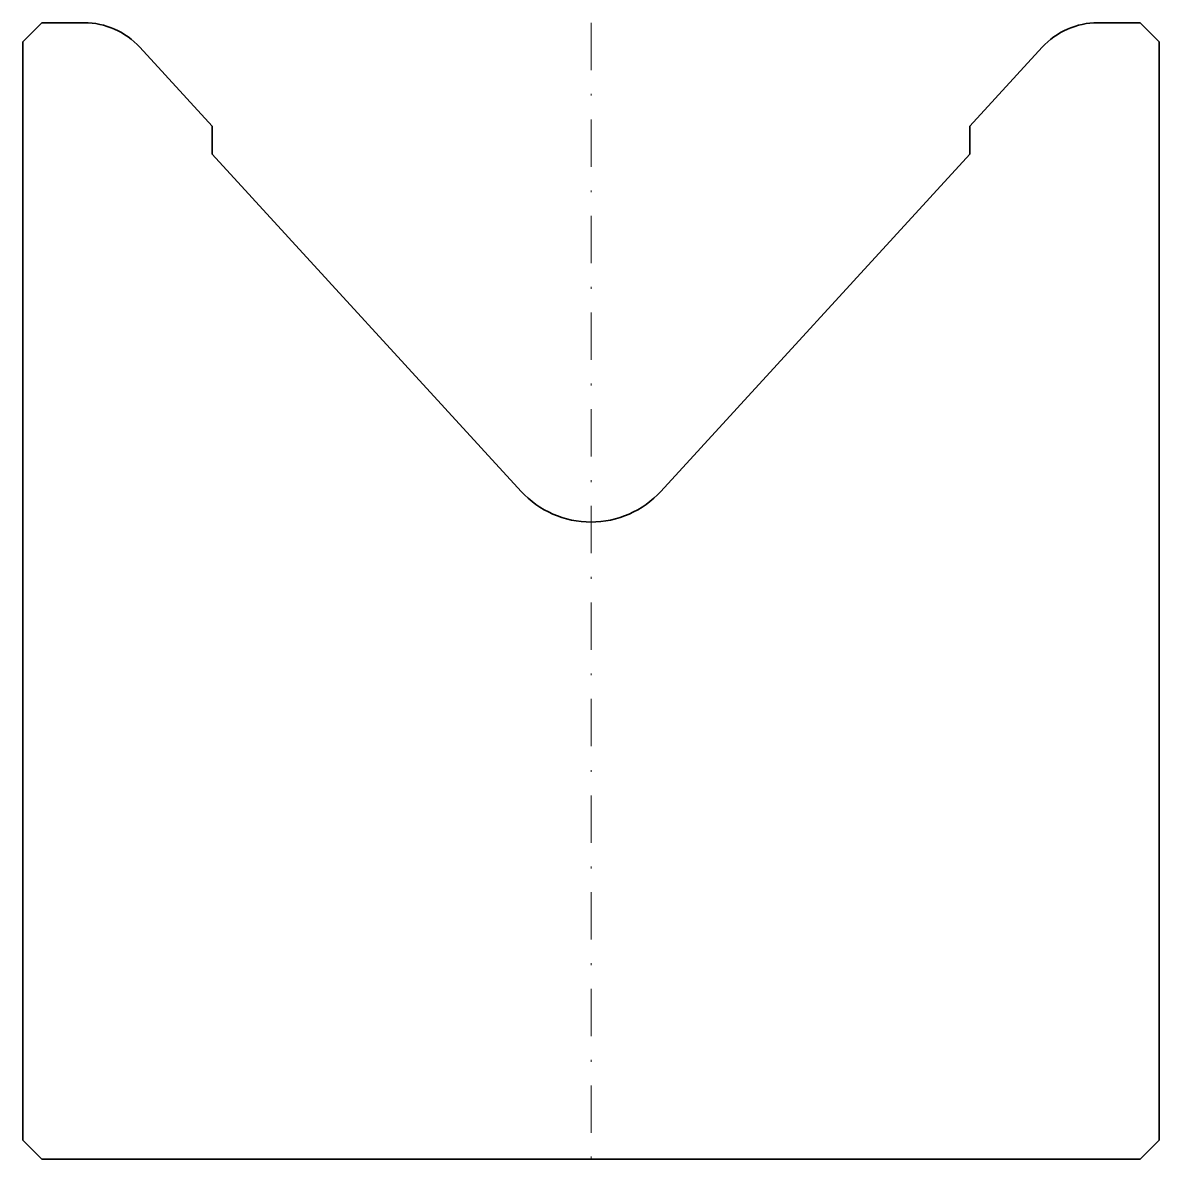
# Model space of a CAD drawing. Header units: millimetres. Extents: x -30 to 30, y 0 to 60.
import ezdxf

# ---------------------------------------------------------------- set-up
doc = ezdxf.new("R2010")
doc.units = ezdxf.units.MM
doc.header["$LTSCALE"] = 5
doc.linetypes.add('DASHDOT', pattern=[1, 0.5, -0.25, 0, -0.25])
doc.layers.add('2', color=7, linetype='Continuous', lineweight=18)

msp = doc.modelspace()

# ---------------------------------------------------------------- linework, layer by layer
at = {"layer": '2', "color": 7, "linetype": 'Continuous', "lineweight": 35}
for p, q in [((-30, 59), (-29, 60)), ((-29, 60), (-26.76, 60)), ((26.76, 60), (29, 60)), ((29, 60), (30, 59)), ((-30, 1), (-30, 59)), ((30, 59), (30, 1)), ((-23.811, 58.702), (-20, 54.543)), ((20, 54.543), (23.811, 58.702)), ((-20, 54.543), (-20, 53.063)), ((20, 53.063), (20, 54.543)), ((-20, 53.063), (-3.686, 35.26)), ((3.686, 35.26), (20, 53.063)), ((-29, 0), (-30, 1)), ((30, 1), (29, 0)), ((29, 0), (-29, 0))]:
    msp.add_line(p, q, dxfattribs=at)
at = {"layer": '2', "color": 7, "linetype": 'DASHDOT', "lineweight": 18}
msp.add_line((0, 60), (0, 0), dxfattribs=at)
at = {"layer": '2', "color": 7, "linetype": 'Continuous', "lineweight": 35}
for centre, radius, start, end in [((-26.76, 56), 4, 42.5, 90), ((26.76, 56), 4, 90, 137.5), ((0, 38.638), 5, 222.5, 317.5)]:
    msp.add_arc(centre, radius, start, end, dxfattribs=at)

doc.saveas('drawing.dxf')
